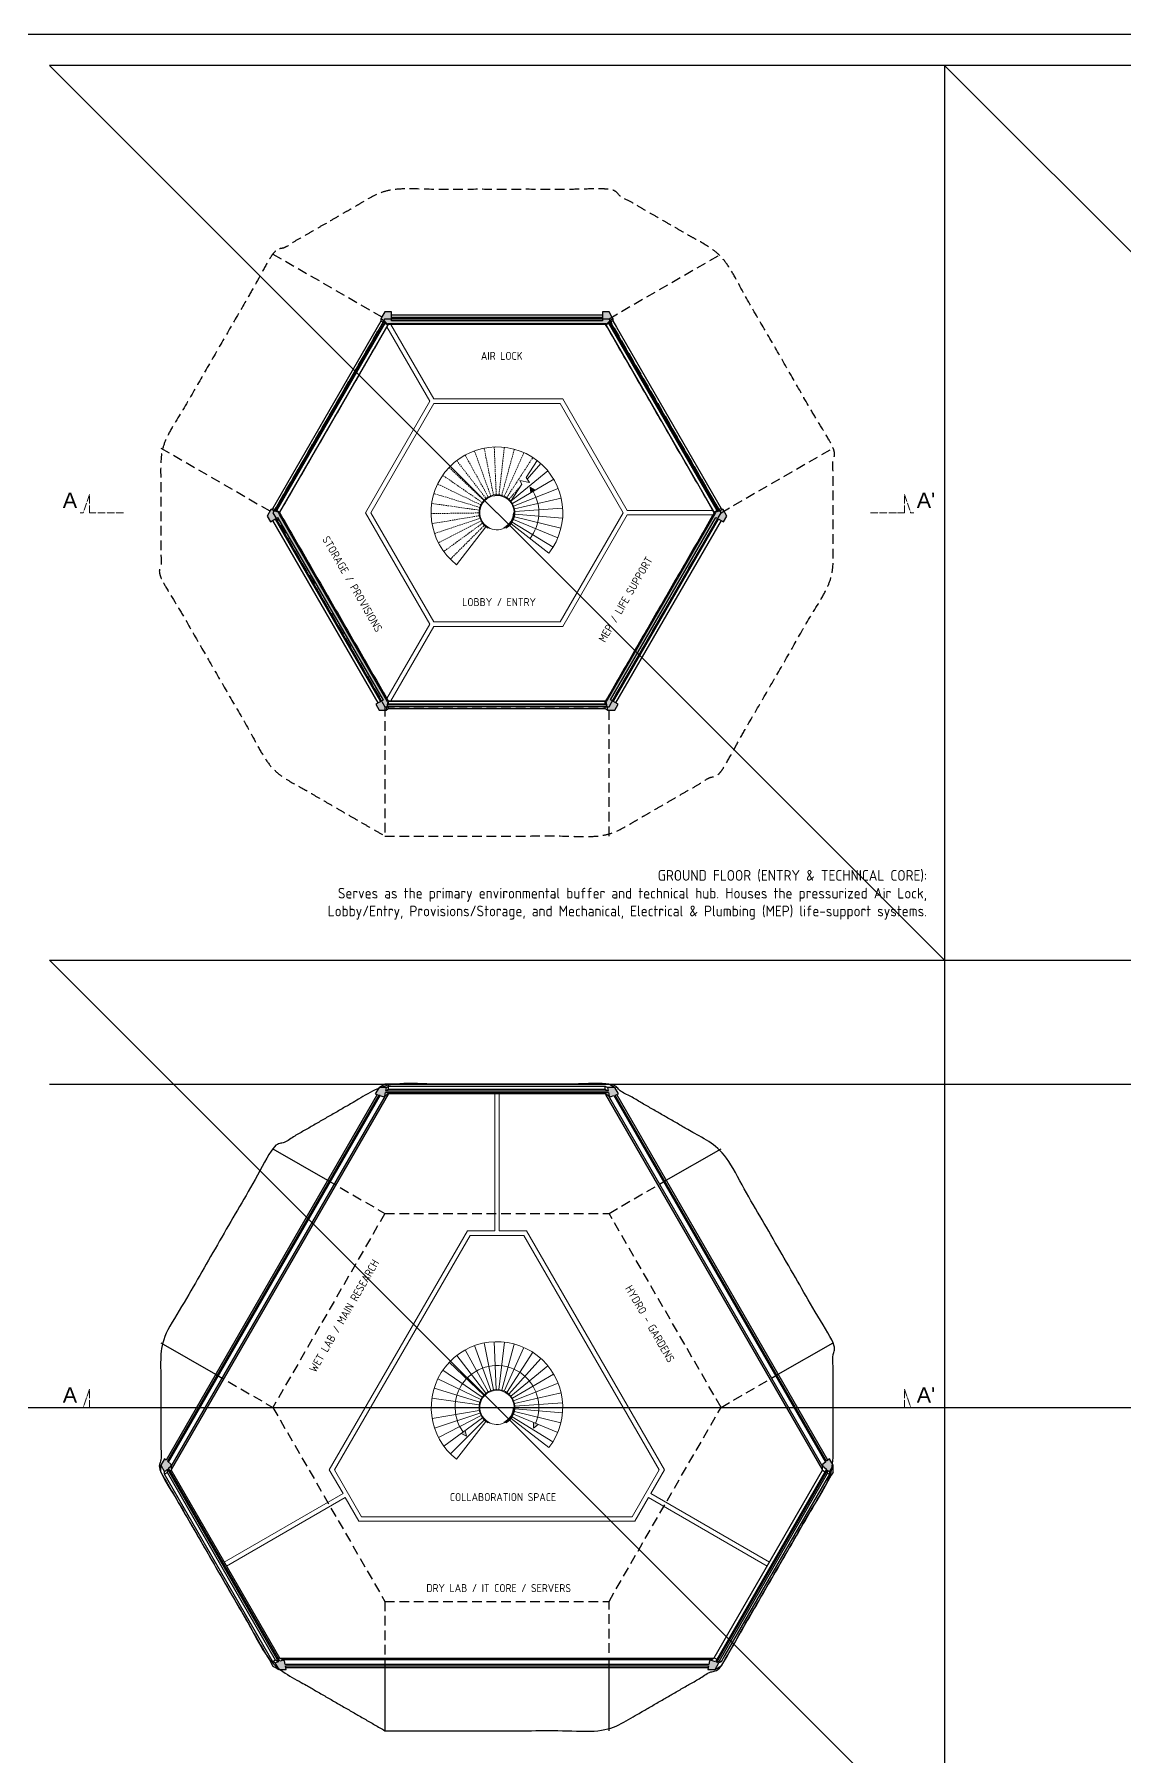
# Model space of a CAD drawing. Header units: millimetres. Extents: x 551 to 27551, y 6116 to 15116.
# Drawn here: x 18600 to 22173, y 9470 to 15116 of the extents above; entities that cross this region are included whole.
import ezdxf

# ---------------------------------------------------------------- set-up
doc = ezdxf.new("R2010")
doc.units = ezdxf.units.MM
doc.linetypes.add('ACAD_ISO04W100', pattern=[30, 24, -3, 0, -3])
doc.linetypes.add('HIDDEN2', pattern=[4.7625, 3.175, -1.5875])
for name, color, linetype, lineweight in [('1ST', 51, 'Continuous', 18), ('2ND', 201, 'Continuous', 15), ('3RD', 140, 'Continuous', 13), ('4TH DETAILS', 125, 'Continuous', 9), ('TEXTS', 210, 'Continuous', 9)]:
    doc.layers.add(name, color=color, linetype=linetype, lineweight=lineweight)
doc.layers.add('hatch', color=253, linetype='Continuous')
doc.layers.add('LAYOUT', color=83, linetype='Continuous', plot=False)
doc.styles.get("Standard").update_dxf_attribs({"font": 'arial.ttf'})

msp = doc.modelspace()

# ---------------------------------------------------------------- hatches: boundary and pattern name
at = {"layer": '3RD'}
h = msp.add_hatch(color=256, dxfattribs=at)
h.dxf.hatch_style = 1
h.paths.add_polyline_path([(20226.762, 13613.238), (20241.628, 13621.989), (20224.721, 13631.604)])
h = msp.add_hatch(color=256, dxfattribs=at)
h.dxf.hatch_style = 1
h.paths.add_polyline_path([(20016.069, 10520.453), (20011.63, 10538.549), (19998.349, 10528.855)])
h.paths.add_polyline_path([(20250.332, 10558.7), (20235.607, 10564.815), (20235.112, 10546.996)])
at = {"layer": 'hatch'}
h = msp.add_hatch(color=8, dxfattribs=at)
h.dxf.hatch_style = 1
h.paths.add_polyline_path([(19770.4, 14206.144), (19748.581, 14206.144), (19738.965, 14189.49), (19736.369, 14184.994), (19758.402, 14165.913), (19759.597, 14167.983), (20471.989, 14167.983), (20473.184, 14165.913), (20495.217, 14184.994), (20492.621, 14189.49), (20483.006, 14206.144), (20461.187, 14206.144), (20461.187, 14177.318), (19770.4, 14177.318)])
h.paths.add_polyline_path([(20869.449, 13536.805), (20857.238, 13557.956), (20829.697, 13548.415), (20830.892, 13546.345), (20477.402, 12934.083), (20474.696, 12929.396), (20472.305, 12929.396), (20477.814, 12900.774), (20502.236, 12900.774), (20513.146, 12919.67), (20488.182, 12934.083), (20833.575, 13532.322), (20858.539, 13517.909)])
h.paths.add_polyline_path([(19759.281, 12929.396), (19756.891, 12929.396), (19403.401, 13541.658), (19400.695, 13546.345), (19401.77, 13548.456), (19374.349, 13557.956), (19362.137, 13536.805), (19373.047, 13517.909), (19397.009, 13531.744), (19742.402, 12933.504), (19718.44, 12919.67), (19729.35, 12900.774), (19753.773, 12900.774)])
h.paths.add_polyline_path([(20474.601, 12917.47), (19756.986, 12917.47), (19756.068, 12912.7), (20475.519, 12912.7)])
h.paths.add_polyline_path([(19749.222, 14173.863), (19745.55, 14177.043), (19385.824, 13553.98), (19390.414, 13552.39)])
h.paths.add_polyline_path([(20486.037, 14177.043), (20482.365, 14173.863), (20841.172, 13552.39), (20845.762, 13553.98)])
h.paths.add_polyline_path([(20461.187, 14187.523), (19770.4, 14187.523), (19770.4, 14186.604), (20461.187, 14186.604)], flags=17)
h.paths.add_polyline_path([(20842.412, 13527.22), (20841.617, 13527.679), (20496.224, 12929.44), (20497.019, 12928.981)], flags=17)
h.paths.add_polyline_path([(19389.969, 13527.679), (19389.174, 13527.22), (19734.567, 12928.981), (19735.362, 12929.44)], flags=17)
h = msp.add_hatch(color=8, dxfattribs=at)
h.dxf.hatch_style = 1
h.paths.add_polyline_path([(21205.159, 10446.045), (21195.978, 10438.095), (20502.912, 11638.521), (20514.387, 11642.496), (20502.176, 11663.647), (20477.753, 11663.647), (20480.048, 11651.721), (19751.417, 11651.721), (19753.712, 11663.647), (19729.289, 11663.647), (19717.078, 11642.496), (19723.239, 11640.362), (19031.235, 10441.776), (19026.306, 10446.045), (19014.095, 10424.894), (19026.306, 10403.743), (19035.487, 10411.694), (19399.802, 9780.681), (19388.327, 9776.705), (19390.923, 9772.209), (19400.538, 9755.555), (19424.961, 9755.555), (19422.666, 9767.48), (20808.799, 9767.48), (20806.504, 9755.555), (20830.927, 9755.555), (20843.138, 9776.705), (20836.253, 9779.091), (21199.65, 10408.514), (21205.159, 10403.743), (21217.37, 10424.894)])
h.paths.add_polyline_path([(21192.306, 10434.914), (21183.126, 10426.964), (21184.321, 10424.894), (21183.126, 10422.824), (21195.978, 10411.694), (20831.663, 9780.681), (20815.597, 9786.246), (20814.402, 9784.176), (20812.012, 9784.176), (20809.717, 9772.251), (19421.748, 9772.251), (19419.453, 9784.176), (19417.063, 9784.176), (19415.868, 9786.246), (19404.393, 9782.271), (19039.159, 10414.874), (19048.339, 10422.824), (19047.144, 10424.894), (19048.339, 10426.964), (19035.487, 10438.095), (19728.553, 11638.521), (19744.619, 11632.956), (19745.814, 11635.025), (19748.204, 11635.025), (19750.499, 11646.951), (20480.966, 11646.951), (20483.261, 11635.025), (20485.651, 11635.025), (20486.846, 11632.956), (20498.322, 11636.931)], flags=16)

# ---------------------------------------------------------------- linework, layer by layer
at = {"layer": '1ST', "lineweight": -2}
for p, q in [((19745.55, 14177.043), (19385.824, 13553.98)), ((19390.414, 13552.39), (19749.222, 14173.863)), ((19738.965, 14189.49), (19736.369, 14184.994)), ((19736.369, 14184.994), (19758.402, 14165.913)), ((19748.581, 14206.144), (19738.965, 14189.49)), ((19770.4, 14206.144), (19748.581, 14206.144)), ((19770.4, 14177.318), (19770.4, 14206.144)), ((20461.187, 14187.523), (19770.4, 14187.523)), ((19770.4, 14186.604), (20461.187, 14186.604)), ((20461.187, 14177.318), (19770.4, 14177.318)), ((20461.187, 14206.144), (20461.187, 14177.318)), ((20483.006, 14206.144), (20461.187, 14206.144)), ((20473.184, 14165.913), (20495.217, 14184.994)), ((20482.365, 14173.863), (20841.172, 13552.39)), ((20492.621, 14189.49), (20483.006, 14206.144)), ((20845.762, 13553.98), (20486.037, 14177.043)), ((20495.217, 14184.994), (20492.621, 14189.49)), ((19759.597, 14167.983), (20471.989, 14167.983)), ((20471.989, 14167.983), (20473.184, 14165.913)), ((19374.349, 13557.956), (19362.137, 13536.805)), ((19401.89, 13548.415), (19374.349, 13557.956)), ((19400.695, 13546.345), (19403.401, 13551.656)), ((20857.238, 13557.956), (20829.697, 13548.415)), ((20869.449, 13536.805), (20857.238, 13557.956)), ((19362.137, 13536.805), (19373.047, 13517.909)), ((19373.047, 13517.909), (19397.009, 13531.744)), ((19389.174, 13527.22), (19734.567, 12928.981)), ((19735.362, 12929.44), (19389.969, 13527.679)), ((19397.009, 13531.744), (19742.402, 12933.504)), ((19403.401, 13541.658), (19400.695, 13546.345)), ((19756.891, 12929.396), (19403.401, 13541.658)), ((20830.892, 13546.345), (20477.402, 12934.083)), ((20488.182, 12934.083), (20833.575, 13532.322)), ((20841.617, 13527.679), (20496.224, 12929.44)), ((20497.019, 12928.981), (20842.412, 13527.22)), ((20829.697, 13548.415), (20830.892, 13546.345)), ((20833.575, 13532.322), (20858.539, 13517.909)), ((20858.539, 13517.909), (20869.449, 13536.805)), ((19742.402, 12933.504), (19718.44, 12919.67)), ((19753.773, 12900.774), (19759.281, 12929.396)), ((19759.281, 12929.396), (19756.891, 12929.396)), ((20474.696, 12929.396), (20472.305, 12929.396)), ((20472.305, 12929.396), (20477.814, 12900.774)), ((20477.402, 12934.083), (20474.696, 12929.396)), ((20513.146, 12919.67), (20488.182, 12934.083)), ((19718.44, 12919.67), (19729.35, 12900.774)), ((19729.35, 12900.774), (19753.773, 12900.774)), ((19756.068, 12912.7), (20475.519, 12912.7)), ((20474.601, 12917.47), (19756.986, 12917.47)), ((20477.814, 12900.774), (20502.236, 12900.774)), ((20502.236, 12900.774), (20513.146, 12919.67)), ((19753.712, 11663.647), (19729.289, 11663.647)), ((19745.814, 11635.025), (19748.204, 11635.025)), ((19748.204, 11635.025), (19750.499, 11646.951)), ((19750.499, 11646.951), (20480.966, 11646.951)), ((19751.417, 11651.721), (19753.712, 11663.647)), ((20480.048, 11651.721), (19751.417, 11651.721)), ((20477.753, 11663.647), (20480.048, 11651.721)), ((20480.966, 11646.951), (20483.261, 11635.025)), ((20483.261, 11635.025), (20485.651, 11635.025)), ((21195.978, 10438.095), (20502.912, 11638.521)), ((19026.306, 10446.045), (19014.095, 10424.894)), ((19014.095, 10424.894), (19026.306, 10403.743)), ((19026.306, 10403.743), (19035.487, 10411.694)), ((19035.487, 10411.694), (19399.802, 9780.681)), ((19404.393, 9782.271), (19039.159, 10414.874)), ((21195.978, 10411.694), (20831.663, 9780.681)), ((20836.253, 9779.091), (21199.65, 10408.514)), ((21183.126, 10422.824), (21195.978, 10411.694)), ((21199.65, 10408.514), (21205.159, 10403.743)), ((21205.159, 10403.743), (21217.37, 10424.894)), ((19415.868, 9786.246), (19404.393, 9782.271)), ((19417.063, 9784.176), (19415.868, 9786.246)), ((19419.453, 9784.176), (19417.063, 9784.176)), ((19421.748, 9772.251), (19419.453, 9784.176)), ((20809.717, 9772.251), (19421.748, 9772.251)), ((20831.663, 9780.681), (20815.597, 9786.246)), ((19422.666, 9767.48), (20808.799, 9767.48))]:
    msp.add_line(p, q, dxfattribs=at)
at = {"layer": '1ST', "linetype": 'ACAD_ISO04W100'}
for p, q in [((18891.93, 13547.908), (18780.574, 13547.908)), ((21339.656, 13547.908), (21451.012, 13547.908)), ((18891.93, 10614.575), (18780.574, 10614.575)), ((21339.656, 10614.575), (21451.012, 10614.575))]:
    msp.add_line(p, q, dxfattribs=at)
for points in [[(18780.574, 13547.908), (18780.574, 13607.584), (18759.891, 13547.908), (18749.989, 13547.908)], [(21451.012, 13547.908), (21451.012, 13607.584), (21471.695, 13547.908), (21481.597, 13547.908)], [(18780.574, 10614.575), (18780.574, 10674.251), (18759.891, 10614.575), (18749.989, 10614.575)], [(21451.012, 10614.575), (21451.012, 10674.251), (21471.695, 10614.575), (21481.597, 10614.575)]]:
    msp.add_lwpolyline(points, dxfattribs=at)
at = {"layer": '1ST', "lineweight": -2}
for points in [[(19723.239, 11640.362), (19031.235, 10441.776), (19026.306, 10446.045)], [(19733.143, 11636.931), (19728.553, 11638.521), (19035.487, 10438.095)], [(19729.289, 11663.647), (19717.078, 11642.496), (19723.239, 11640.362)], [(19728.553, 11638.521), (19744.619, 11632.956), (19745.814, 11635.025)], [(20502.912, 11638.521), (20514.387, 11642.496), (20502.176, 11663.647), (20477.753, 11663.647)], [(20485.651, 11635.025), (20486.846, 11632.956), (20498.322, 11636.931)], [(20498.322, 11636.931), (21192.306, 10434.914), (21183.126, 10426.964), (21184.321, 10424.894), (21183.126, 10422.824)], [(21217.37, 10424.894), (21205.159, 10446.045), (21195.978, 10438.095)], [(19047.144, 10424.894), (19048.339, 10426.964), (19035.487, 10438.095)], [(19039.159, 10414.874), (19048.339, 10422.824), (19047.144, 10424.894)], [(19399.802, 9780.681), (19388.327, 9776.705), (19390.923, 9772.209)], [(19390.923, 9772.209), (19400.538, 9755.555), (19424.961, 9755.555), (19422.666, 9767.48)], [(20815.597, 9786.246), (20814.402, 9784.176), (20812.012, 9784.176), (20809.717, 9772.251)], [(20830.927, 9755.555), (20843.138, 9776.705), (20836.253, 9779.091)], [(20808.799, 9767.48), (20806.504, 9755.555), (20830.927, 9755.555)]]:
    msp.add_lwpolyline(points, dxfattribs=at)
at = {"layer": '2ND'}
for p, q in [((20211.169, 13662.784), (20247.311, 13719.035)), ((20161.326, 13585.211), (20197.364, 13641.299))]:
    msp.add_line(p, q, dxfattribs=at)
for points in [[(20197.364, 13641.299), (20190.626, 13653.506)], [(20221.953, 13646.755), (20190.626, 13653.506)], [(20221.953, 13646.755), (20211.169, 13662.784)]]:
    msp.add_lwpolyline(points, dxfattribs=at)
at = {"layer": '3RD', "lineweight": -2}
for p, q in [((19381.368, 13562.008), (19736.369, 14176.888)), ((19736.369, 14176.888), (19736.369, 14184.994)), ((19736.369, 14176.888), (19743.187, 14172.952)), ((19749.222, 14173.863), (19745.55, 14177.043)), ((19749.222, 14169.468), (19749.222, 14173.863)), ((19770.4, 14196.536), (20461.187, 14196.536)), ((19770.4, 14183.509), (20461.187, 14183.509)), ((20486.037, 14177.043), (20482.365, 14173.863)), ((20482.365, 14169.468), (20482.365, 14173.863)), ((20495.217, 14176.888), (20488.399, 14172.952)), ((20495.217, 14184.994), (20495.217, 14176.888)), ((20495.217, 14176.888), (20507.428, 14155.738)), ((19394.221, 13554.588), (19749.222, 14169.468)), ((19758.402, 14164.168), (19403.401, 13549.288)), ((19749.222, 14169.468), (19758.402, 14164.168)), ((19758.402, 14165.913), (19758.402, 14164.168)), ((20482.365, 14169.468), (20473.184, 14164.168)), ((20473.184, 14164.168), (20473.184, 14165.913)), ((20474.379, 14162.098), (20473.184, 14164.168)), ((20828.185, 13549.288), (20474.379, 14162.098)), ((20837.366, 13554.588), (20482.365, 14169.468)), ((20507.428, 14155.738), (20850.218, 13562.008)), ((19374.349, 13557.956), (19381.368, 13562.008)), ((19381.368, 13562.008), (19388.186, 13558.072)), ((19385.824, 13553.98), (19390.414, 13552.39)), ((19390.414, 13552.39), (19394.221, 13554.588)), ((19394.221, 13554.588), (19403.401, 13549.288)), ((20837.366, 13554.588), (20828.185, 13549.288)), ((20841.172, 13552.39), (20837.366, 13554.588)), ((20841.172, 13552.39), (20845.762, 13553.98)), ((20850.218, 13562.008), (20843.4, 13558.072)), ((20850.218, 13562.008), (20857.238, 13557.956)), ((19381.368, 13521.942), (19381.034, 13522.521)), ((19726.428, 12924.282), (19381.368, 13521.942)), ((19389.969, 13527.679), (19389.174, 13527.22)), ((19737.709, 12930.795), (19392.315, 13529.034)), ((19403.401, 13549.288), (19401.89, 13548.415)), ((20172.006, 13547.158), (20171.831, 13543.41)), ((20838.937, 13529.227), (20493.543, 12930.988)), ((20850.218, 13522.713), (20504.825, 12924.474)), ((20829.697, 13548.415), (20828.185, 13549.288)), ((20842.412, 13527.22), (20841.617, 13527.679)), ((19734.567, 12928.981), (19735.362, 12929.44)), ((19759.281, 12929.396), (19760.792, 12930.268)), ((19760.792, 12930.268), (20470.794, 12930.268)), ((19760.792, 12919.668), (19760.792, 12930.268)), ((20470.794, 12930.268), (20472.305, 12929.396)), ((20470.794, 12919.668), (20470.794, 12930.268)), ((20496.224, 12929.44), (20497.019, 12928.981)), ((19760.792, 12904.827), (19753.773, 12900.774)), ((19756.986, 12917.47), (19756.068, 12912.7)), ((19760.792, 12919.668), (19756.986, 12917.47)), ((20470.794, 12919.668), (19760.792, 12919.668)), ((19760.792, 12904.827), (19760.792, 12912.7)), ((20470.794, 12904.827), (19760.792, 12904.827)), ((20474.601, 12917.47), (20470.794, 12919.668)), ((20470.794, 12904.827), (20470.794, 12912.7)), ((20477.814, 12900.774), (20470.794, 12904.827)), ((20475.519, 12912.7), (20474.601, 12917.47)), ((19039.159, 10434.914), (19733.143, 11636.931)), ((19759.535, 11641.568), (19048.339, 10411.116)), ((19048.339, 10420.519), (19750.2, 11636.178)), ((19744.619, 11632.956), (19748.204, 11635.025)), ((19760.731, 11642.258), (19748.204, 11635.025)), ((19760.731, 11657.099), (19751.417, 11651.721)), ((19753.712, 11663.647), (19760.731, 11667.699)), ((19760.731, 11657.099), (19760.731, 11667.699)), ((19760.731, 11667.699), (20470.734, 11667.699)), ((20470.734, 11657.099), (19760.731, 11657.099)), ((19760.731, 11642.258), (19760.731, 11646.951)), ((20470.734, 11642.258), (19760.731, 11642.258)), ((20470.734, 11667.699), (20477.753, 11663.647)), ((20470.734, 11657.099), (20470.734, 11667.699)), ((20480.048, 11651.721), (20470.734, 11657.099)), ((20470.734, 11642.258), (20470.734, 11646.951)), ((20483.261, 11635.025), (20470.734, 11642.258)), ((21183.126, 10411.118), (20473.124, 11640.878)), ((20481.265, 11636.178), (21183.126, 10420.519)), ((20483.261, 11635.025), (20486.846, 11632.956)), ((21200.23, 10441.776), (20508.226, 11640.362)), ((19026.306, 10395.638), (19026.306, 10403.743)), ((19035.487, 10400.938), (19026.306, 10395.638)), ((19381.308, 9780.758), (19026.306, 10395.638)), ((19035.487, 10400.938), (19035.487, 10411.694)), ((19390.488, 9786.058), (19035.487, 10400.938)), ((19048.339, 10408.359), (19044.275, 10406.012)), ((19048.339, 10426.964), (19048.339, 10408.359)), ((19048.339, 10408.359), (19403.34, 9793.479)), ((20828.125, 9793.479), (21183.126, 10408.359)), ((20844.649, 9783.938), (21199.65, 10398.818)), ((21205.159, 10395.638), (20862.369, 9801.909)), ((21183.126, 10408.359), (21183.126, 10426.964)), ((21183.126, 10408.359), (21191.321, 10403.627)), ((21199.65, 10398.818), (21199.65, 10408.514)), ((21199.65, 10398.818), (21205.159, 10395.638)), ((21205.159, 10403.743), (21205.159, 10395.638)), ((19390.488, 9786.058), (19381.308, 9780.758)), ((19388.327, 9776.705), (19381.308, 9780.758)), ((19399.802, 9780.681), (19390.488, 9786.058)), ((19403.34, 9793.479), (19399.276, 9791.132)), ((19403.34, 9793.479), (19404.535, 9792.789)), ((19404.535, 9792.789), (19415.868, 9786.246)), ((19405.73, 9792.099), (20825.735, 9792.099)), ((20817.594, 9787.399), (19413.871, 9787.399)), ((19419.453, 9784.176), (19415.868, 9786.246)), ((20815.597, 9786.246), (20812.012, 9784.176)), ((20815.597, 9786.246), (20828.125, 9793.479)), ((20828.125, 9793.479), (20836.32, 9788.747)), ((20836.253, 9779.091), (20844.649, 9783.938)), ((20850.157, 9780.758), (20843.138, 9776.705)), ((20844.649, 9783.938), (20850.157, 9780.758)), ((20862.369, 9801.909), (20850.157, 9780.758)), ((19423.729, 9761.957), (20807.736, 9761.957))]:
    msp.add_line(p, q, dxfattribs=at)
at = {"layer": '3RD'}
for p, q in [((19755.269, 14157.362), (19896.032, 13913.554)), ((19768.252, 14164.858), (19909.015, 13921.049)), ((20226.762, 13613.238), (20241.628, 13621.989)), ((20823.858, 13555.404), (20542.332, 13555.404)), ((20087.882, 13499.076), (20086.573, 13496.81)), ((20138.757, 13499.444), (20139.876, 13497.078)), ((20145.242, 13496.942), (20143.933, 13499.207)), ((20169.512, 13547.725), (20172.039, 13547.71)), ((20823.858, 13540.412), (20542.332, 13540.412)), ((19896.032, 13182.262), (19755.269, 12938.454)), ((19909.015, 13174.766), (19768.252, 12930.958)), ((20169.427, 10614.392), (20171.95, 10614.377)), ((20087.926, 10565.82), (20086.619, 10563.558)), ((20138.721, 10566.187), (20139.838, 10563.826)), ((20145.195, 10563.689), (20143.889, 10565.951))]:
    msp.add_line(p, q, dxfattribs=at)
at = {"layer": '3RD', "linetype": 'HIDDEN2', "lineweight": -2, "ltscale": 10}
for p, q in [((19014.189, 13759.899), (19381.407, 13547.918)), ((19381.407, 13547.918), (19748.625, 12911.877)), ((19748.625, 12911.877), (19748.625, 12487.85)), ((19193.638, 10723.066), (19381.347, 10614.708)), ((19381.347, 10614.708), (19748.565, 9978.668)), ((19748.565, 9978.668), (19748.565, 9761.957))]:
    msp.add_line(p, q, dxfattribs=at)
at = {"layer": '3RD', "linetype": 'HIDDEN2', "ltscale": 1.5}
for p, q in [((20011.535, 13736.884), (20087.359, 13599.447)), ((20095.617, 13603.204), (20041.815, 13750.661)), ((20104.354, 13605.648), (20073.851, 13759.621)), ((20106.884, 13763.552), (20113.363, 13606.72)), ((20140.129, 13762.359), (20122.43, 13606.395)), ((20131.339, 13604.68), (20172.796, 13756.072)), ((20139.879, 13601.616), (20204.108, 13744.839)), ((20147.847, 13597.277), (20233.322, 13728.928)), ((20067.339, 13581.328), (19938.126, 13670.448)), ((19959.068, 13696.295), (20073.05, 13588.377)), ((19983.733, 13718.617), (20079.777, 13594.465)), ((20059.478, 13565.034), (19909.303, 13610.703)), ((20062.778, 13573.485), (19921.406, 13641.69)), ((20155.053, 13591.765), (20192.201, 13633.264)), ((20057.515, 13556.176), (19902.105, 13578.225)), ((19899.985, 13545.027), (20056.936, 13547.122)), ((20057.756, 13538.087), (19902.991, 13511.897)), ((19911.053, 13479.622), (20059.955, 13529.285)), ((20063.48, 13520.925), (19923.978, 13448.97)), ((20068.248, 13513.206), (19941.461, 13420.668)), ((19963.085, 13395.389), (20074.146, 13506.312))]:
    msp.add_line(p, q, dxfattribs=at)
at = {"layer": '3RD', "linetype": 'Continuous'}
for p, q in [((20161.326, 13585.211), (20282.747, 13684.685)), ((20214.369, 13658.028), (20259.745, 13708.717)), ((20301.783, 13657.404), (20166.518, 13577.77)), ((20170.504, 13569.621), (20316.4, 13627.521)), ((20173.191, 13560.955), (20326.252, 13595.748)), ((20174.514, 13551.98), (20331.104, 13562.837)), ((20286.339, 13415.636), (20162.306, 13511.834)), ((20165.625, 13516.579), (20163.425, 13513.325)), ((20299.616, 13434.812), (20165.625, 13516.579)), ((20299.616, 13434.812), (20165.625, 13516.579)), ((20170.154, 13525.332), (20315.115, 13465.129)), ((20172.977, 13533.954), (20325.468, 13496.743)), ((20330.841, 13529.572), (20174.442, 13542.907)), ((19983.942, 10785.014), (20079.834, 10661.058)), ((20011.701, 10803.251), (20087.404, 10666.032)), ((20095.649, 10669.783), (20041.932, 10817.006)), ((20104.373, 10672.223), (20073.918, 10825.952)), ((20106.899, 10829.877), (20113.367, 10673.293)), ((20140.091, 10828.686), (20122.42, 10672.969)), ((20131.315, 10671.257), (20172.705, 10822.409)), ((20139.841, 10668.198), (20203.968, 10811.194)), ((20147.796, 10663.866), (20233.136, 10795.308)), ((20067.415, 10647.942), (19938.408, 10736.921)), ((19959.316, 10762.727), (20073.118, 10654.98)), ((20154.99, 10658.362), (20259.517, 10775.129)), ((20161.254, 10651.818), (20282.483, 10751.135)), ((20059.567, 10631.673), (19909.63, 10677.271)), ((20062.862, 10640.111), (19921.713, 10708.208)), ((20301.488, 10723.897), (20166.437, 10644.39)), ((20170.418, 10636.253), (20316.083, 10694.062)), ((20057.607, 10622.83), (19902.444, 10644.844)), ((20173.1, 10627.601), (20325.919, 10662.339)), ((20174.421, 10618.64), (20330.763, 10629.48)), ((19900.326, 10611.698), (20057.029, 10613.79)), ((20057.848, 10604.769), (19903.328, 10578.62)), ((19911.377, 10546.397), (20060.043, 10595.981)), ((20063.563, 10587.634), (19924.282, 10515.793)), ((20068.323, 10579.928), (19941.737, 10487.536)), ((19963.327, 10462.298), (20074.211, 10573.044)), ((20165.546, 10583.295), (20163.349, 10580.046)), ((20299.325, 10501.658), (20165.546, 10583.295)), ((20299.325, 10501.658), (20165.546, 10583.295)), ((20170.068, 10592.034), (20314.799, 10531.926)), ((20172.887, 10600.642), (20325.136, 10563.49)), ((20330.5, 10596.268), (20174.35, 10609.582))]:
    msp.add_line(p, q, dxfattribs=at)
at = {"layer": '3RD', "linetype": 'HIDDEN2', "lineweight": -2, "ltscale": 10}
for points in [[(19381.368, 14395.949), (19748.606, 14183.924), (20483.062, 14183.958), (20850.28, 14395.971)], [(19748.606, 14183.924), (19381.449, 13547.893)], [(20850.28, 13547.918), (20483.062, 14183.958)], [(20483.062, 12487.889), (20483.062, 12911.877), (20850.28, 13547.918), (21217.498, 13759.931)], [(19748.625, 12911.877), (20483.062, 12911.877)], [(19560.843, 11359.084), (19748.545, 11250.715), (20483.001, 11250.749), (20670.627, 11359.075)], [(19748.545, 11250.715), (19381.389, 10614.684)], [(20850.219, 10614.708), (20483.001, 11250.749)], [(20483.001, 9761.957), (20483.001, 9978.668), (20850.219, 10614.708), (21037.845, 10723.034)], [(19748.565, 9978.668), (20483.001, 9978.668)]]:
    msp.add_lwpolyline(points, dxfattribs=at)
at = {"layer": '3RD'}
for points in [[(19896.032, 13182.262), (19684.926, 13547.908), (19896.032, 13913.554)], [(19909.015, 13921.049), (20331.226, 13921.049), (20542.332, 13555.404)], [(20224.721, 13631.604), (20226.762, 13613.238)], [(20224.721, 13631.604), (20241.628, 13621.989)], [(20542.332, 13540.412), (20331.226, 13174.766), (19909.015, 13174.766)], [(20079.545, 13501.531), (19983.217, 13377.362)], [(20286.339, 13415.636), (20162.318, 13511.849)], [(20079.666, 10568.221), (19983.579, 10444.362)], [(20286.156, 10482.625), (20162.331, 10578.686)], [(20235.112, 10546.996), (20235.607, 10564.815)], [(20235.112, 10546.996), (20250.332, 10558.7)], [(20016.069, 10520.453), (19998.349, 10528.855)], [(20016.069, 10520.453), (20011.63, 10538.549)]]:
    msp.add_lwpolyline(points, dxfattribs=at)
msp.add_lwpolyline([(19909.015, 13189.758), (19702.237, 13547.908), (19909.015, 13906.058), (20322.571, 13906.058), (20529.349, 13547.908), (20322.571, 13189.758)], close=True, dxfattribs=at)
for centre, radius, start, end in [((20115.793, 13547.908), 215.828, 322.203589, 232.139685), ((20115.793, 13547.908), 58.862, 300.019763, 240.23704), ((20115.641, 13548.06), 137.51, 322.192332, 30.399321), ((20115.793, 13547.908), 56.246, 295.351264, 240.24848), ((20115.793, 13548.123), 56.433, 240.35702, 295.257619), ((20115.722, 13548.053), 53.791, 295.355045, 359.651323), ((20115.793, 10614.575), 215.486, 322.241611, 232.16137), ((20115.793, 10614.575), 137.127, 337.446698, 216.124545), ((20115.793, 10614.575), 58.769, 300.019763, 240.23704), ((20115.793, 10614.575), 56.157, 295.351264, 240.24848), ((20115.723, 10614.719), 53.705, 295.355045, 359.651323), ((20115.793, 10614.79), 56.344, 240.35702, 295.257619)]:
    msp.add_arc(centre, radius, start, end, dxfattribs=at)
at = {"layer": '3RD', "linetype": 'HIDDEN2', "lineweight": -2, "ltscale": 10}
msp.add_open_spline([(19748.581, 12487.857), (19381.368, 12699.867), (19014.156, 13335.898), (19014.156, 13759.918), (19381.368, 14395.949), (19748.581, 14607.959), (20483.006, 14607.959), (20850.218, 14395.949), (21217.431, 13759.918), (21217.431, 13335.898), (20850.218, 12699.867), (20483.006, 12487.857), (19748.581, 12487.857)], degree=1, dxfattribs=at)
at = {"layer": '3RD', "lineweight": -2}
for points in [[(19403.401, 13547.908), (19759.597, 14164.858)], [(19759.597, 14164.858), (19759.597, 14167.983)], [(20471.989, 14164.858), (19759.597, 14164.858)], [(20471.989, 14164.858), (20471.989, 14167.983)], [(20828.185, 13547.908), (20471.989, 14164.858)], [(19400.695, 13546.345), (19403.401, 13547.908)], [(19403.401, 13547.908), (19759.597, 12930.958)], [(20828.185, 13547.908), (20471.989, 12930.958)], [(20828.185, 13547.908), (20830.892, 13546.345)], [(19756.891, 12929.396), (19759.597, 12930.958)], [(19759.597, 12930.958), (20471.989, 12930.958)], [(20471.989, 12930.958), (20474.696, 12929.396)], [(19729.289, 11663.647), (19748.52, 11674.75)], [(20482.945, 11674.75), (19748.52, 11674.75)], [(20482.945, 11674.75), (20502.176, 11663.647)], [(19014.095, 10402.688), (19014.095, 10424.894)], [(19014.095, 10402.688), (19381.308, 9766.658)], [(21217.37, 10402.688), (20850.157, 9766.658)], [(21217.37, 10402.688), (21217.37, 10424.894)], [(19381.308, 9766.658), (19400.538, 9755.555)], [(20830.927, 9755.555), (20850.157, 9766.658)]]:
    msp.add_open_spline(points, degree=1, dxfattribs=at)
at = {"layer": '4TH DETAILS', "color": 1}
msp.add_line((19766.088, 14168.605), (19766.448, 14167.983), dxfattribs=at)
at = {"layer": '4TH DETAILS'}
for p, q in [((20108.561, 11193.002), (20108.561, 11642.258)), ((20123.553, 11193.002), (20123.553, 11642.258)), ((19611.195, 10331.976), (19222.093, 10107.411)), ((19618.691, 10318.993), (19229.587, 10094.427)), ((20612.812, 10319.059), (21001.877, 10094.427)), ((20620.308, 10332.041), (21009.373, 10107.41))]:
    msp.add_line(p, q, dxfattribs=at)
at = {"layer": '4TH DETAILS', "lineweight": -2, "ltscale": 10}
for p, q in [((19014.129, 10826.689), (19193.638, 10723.066)), ((19748.565, 9761.957), (19748.565, 9554.641))]:
    msp.add_line(p, q, dxfattribs=at)
for points in [[(19381.308, 11462.739), (19560.843, 11359.084)], [(20670.627, 11359.075), (20850.219, 11462.762)], [(21037.845, 10723.034), (21217.437, 10826.722)], [(20483.001, 9554.68), (20483.001, 9761.957)]]:
    msp.add_lwpolyline(points, dxfattribs=at)
at = {"layer": '4TH DETAILS'}
for points in [[(19611.195, 10331.976), (19566.372, 10409.612), (20019.168, 11193.002), (20108.561, 11193.002)], [(20123.553, 11193.002), (20212.949, 11193.002), (20665.166, 10409.739), (20620.308, 10332.041)], [(20612.812, 10319.059), (20567.954, 10241.361), (19663.514, 10241.357), (19618.691, 10318.993)]]:
    msp.add_lwpolyline(points, dxfattribs=at)
msp.add_lwpolyline([(20559.298, 10256.353), (19672.17, 10256.348), (19583.685, 10409.608), (20027.818, 11178.011), (20204.293, 11178.011), (20647.856, 10409.739)], close=True, dxfattribs=at)
at = {"layer": '4TH DETAILS', "lineweight": -2, "ltscale": 10}
msp.add_open_spline([(19748.52, 9554.647), (19381.308, 9766.658), (19014.095, 10402.688), (19014.095, 10826.709), (19381.308, 11462.739), (19748.52, 11674.75), (20482.945, 11674.75), (20850.157, 11462.739), (21217.37, 10826.709), (21217.37, 10402.688), (20850.157, 9766.658), (20482.945, 9554.647), (19748.52, 9554.647)], degree=1, dxfattribs=at)
at = {"layer": 'LAYOUT'}
for p, q in [((27449.126, 15014.575), (18649.126, 15014.575)), ((18649.126, 15014.575), (21582.46, 12081.241)), ((21582.46, 15014.575), (21582.46, 6214.575)), ((21582.46, 15014.575), (25982.46, 10614.575)), ((18649.126, 12081.241), (27449.126, 12081.241)), ((18649.126, 12081.241), (21582.46, 9147.908)), ((18649.126, 11674.75), (27449.126, 11674.75)), ((9550.723, 10614.575), (27449.126, 10614.575))]:
    msp.add_line(p, q, dxfattribs=at)
msp.add_lwpolyline([(27550.723, 15115.853), (18550.723, 15115.853), (18550.723, 6115.853), (27550.723, 6115.853)], close=True, dxfattribs=at)

# ---------------------------------------------------------------- texts
at = {"layer": '1ST', "linetype": 'ACAD_ISO04W100', "char_height": 50, "width": 1251.3724}
for s, insert, attachment_point in [('A', (18739.55, 13613.829), 3), ("A'", (21491.895, 13613.829), 1), ('A', (18739.55, 10680.496), 3), ("A'", (21491.895, 10680.496), 1)]:
    msp.add_mtext(s, dxfattribs=dict(at, insert=insert, attachment_point=attachment_point))
at = {"layer": 'TEXTS', "attachment_point": 1}
for s, insert, char_height, width in [('{\\fISOCP_IV50|b0|i0|c0|p2;AIR LOCK }', (20063.161, 14075.147), 26.23493, 10202.70249), ('{\\fISOCP_IV50|b0|i0|c0|p2;LOBBY / ENTRY}', (20001.728, 13267.941), 26.23493, 10202.70249), ('\\pxqr;{\\fISOCP_IV50|b1|i0|c0|p2;GROUND FLOOR (ENTRY & TECHNICAL CORE):\\P\\fISOCP_IV50|b0|i0|c0|p2;  Serves as the primary environmental buffer and technical hub. Houses the pressurized Air Lock, \\P  Lobby/Entry, Provisions/Storage, and Mechanical, Electrical & Plumbing (MEP) life-support systems.}', (18628.055, 12376.34), 35, 2897.39385), ('{\\fISOCP_IV50|b0|i0|c0|p2;COLLABORATION SPACE}', (19961.511, 10333.663), 26.23493, 10202.70249), ('{\\fISOCP_IV50|b0|i0|c0|p2;DRY LAB / IT CORE / SERVERS}', (19884.336, 10035.376), 26.23493, 10202.70249)]:
    msp.add_mtext(s, dxfattribs=dict(at, insert=insert, char_height=char_height, width=width))
at = {"layer": 'TEXTS', "char_height": 26.23493, "width": 10202.70249, "attachment_point": 1}
for s, insert, rotation in [('{\\fISOCP_IV50|b0|i0|c0|p2;STORAGE / PROVISIONS}', (19564.39, 13474.699), 300), ('{\\fISOCP_IV50|b0|i0|c0|p2;MEP / LIFE SUPPORT}', (20446.941, 13133.528), 60), ('{\\fISOCP_IV50|b0|i0|c0|p2;WET LAB / MAIN RESEARCH}', (19498.67, 10739.893), 60), ('{\\fISOCP_IV50|b0|i0|c0|p2;HYDRO - GARDENS}', (20557.494, 11018.405), 300)]:
    msp.add_mtext(s, dxfattribs=dict(at, insert=insert, rotation=rotation))

doc.saveas('drawing.dxf')
